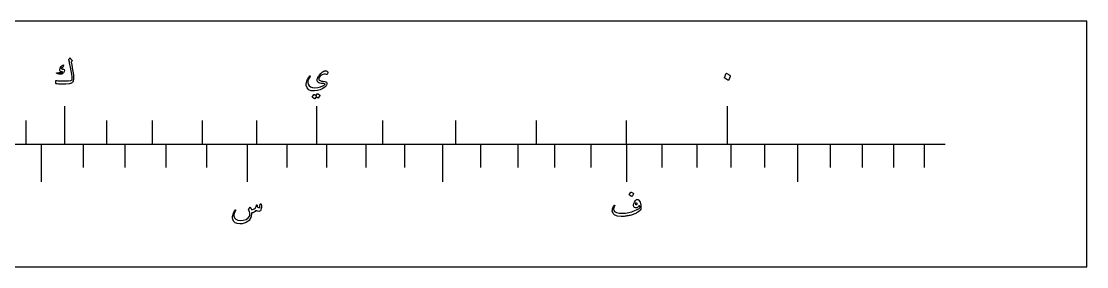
# Model space of a CAD drawing. Header units: millimetres. Extents: x -230 to 230, y -13 to 13.
# Drawn here: x 117 to 230, y -13 to 13 of the extents above; entities that cross this region are included whole.
import ezdxf

# ---------------------------------------------------------------- set-up
doc = ezdxf.new("R2010")
doc.units = ezdxf.units.MM
for name, color, linetype in [('CUT_OUTER', 1, 'Continuous'), ('ENGRAVE', 7, 'Continuous'), ('TEXT', 5, 'Continuous')]:
    doc.layers.add(name, color=color, linetype=linetype)

msp = doc.modelspace()

# ---------------------------------------------------------------- linework, layer by layer
at = {"layer": 'CUT_OUTER'}
msp.add_lwpolyline([(-230, -13), (230, -13), (230, 13), (-230, 13)], close=True, dxfattribs=at)
at = {"layer": 'ENGRAVE'}
for points in [[(121.6271, 0), (121.6271, 4)], [(148.3734, 0), (148.3734, 4)], [(191.894, 0), (191.894, 4)], [(117.5269, 0), (117.5269, 2.5)], [(126.0821, 0), (126.0821, 2.5)], [(130.9327, 0), (130.9327, 2.5)], [(136.2262, 0), (136.2262, 2.5)], [(142.0181, 0), (142.0181, 2.5)], [(155.3692, 0), (155.3692, 2.5)], [(163.0969, 0), (163.0969, 2.5)], [(171.6667, 0), (171.6667, 2.5)], [(181.2115, 0), (181.2115, 2.5)], [(-215, 0), (215, 0)], [(119.1447, 0), (119.1447, -4)], [(123.5857, 0), (123.5857, -2.5)], [(127.9892, 0), (127.9892, -2.5)], [(132.3536, 0), (132.3536, -2.5)], [(136.6777, 0), (136.6777, -2.5)], [(140.9602, 0), (140.9602, -4)], [(145.1997, 0), (145.1997, -2.5)], [(149.395, 0), (149.395, -2.5)], [(153.5448, 0), (153.5448, -2.5)], [(157.6479, 0), (157.6479, -2.5)], [(161.7029, 0), (161.7029, -4)], [(165.7086, 0), (165.7086, -2.5)], [(169.6639, 0), (169.6639, -2.5)], [(173.5675, 0), (173.5675, -2.5)], [(177.4182, 0), (177.4182, -2.5)], [(181.2149, 0), (181.2149, -4)], [(184.9564, 0), (184.9564, -2.5)], [(188.6415, 0), (188.6415, -2.5)], [(192.2692, 0), (192.2692, -2.5)], [(195.8383, 0), (195.8383, -2.5)], [(199.3478, 0), (199.3478, -4)], [(202.7965, 0), (202.7965, -2.5)], [(206.1835, 0), (206.1835, -2.5)], [(209.5077, 0), (209.5077, -2.5)], [(212.768, 0), (212.768, -2.5)]]:
    msp.add_lwpolyline(points, dxfattribs=at)
at = {"layer": 'TEXT'}
for points in [[(122.2073, 9.1148), (122.2273, 9.0768), (122.2481, 9.0408), (122.2698, 9.0067), (122.2925, 8.9747), (122.3162, 8.9446), (122.3412, 8.9166), (122.3676, 8.8905), (122.3954, 8.8665), (122.406, 8.8529), (122.4096, 8.8372), (122.406, 8.8192), (122.3954, 8.799), (122.3315, 8.6926), (122.3253, 8.681), (122.3208, 8.6713), (122.3182, 8.6633), (122.3173, 8.6571), (122.3756, 8.3693), (122.4264, 8.1093), (122.4697, 7.877), (122.5054, 7.6724), (122.5333, 7.4958), (122.5533, 7.3473), (122.5652, 7.227), (122.5692, 7.1348), (122.5692, 6.961), (122.5661, 6.9059), (122.5604, 6.8505), (122.5519, 6.795), (122.5408, 6.7392), (122.5269, 6.6832), (122.5098, 6.627), (122.4896, 6.5705), (122.4663, 6.5139), (122.3594, 6.4298), (122.1239, 6.3728), (121.7598, 6.3429), (121.267, 6.34), (121.1131, 6.3453), (120.9707, 6.3542), (120.8398, 6.3666), (120.7205, 6.3826), (120.7097, 6.3872), (120.7019, 6.3941), (120.6972, 6.4032), (120.6957, 6.4145), (120.6925, 6.4689), (120.6899, 6.5183), (120.688, 6.5629), (120.6868, 6.6026), (120.6863, 6.6378), (120.6864, 6.6691), (120.6871, 6.6964), (120.6886, 6.7197), (120.6901, 6.7328), (120.6948, 6.7401), (120.7026, 6.7416), (120.7134, 6.7374), (120.7964, 6.7124), (120.9033, 6.694), (121.0341, 6.6822), (121.1889, 6.6771), (121.6513, 6.6773), (122.013, 6.6993), (122.274, 6.743), (122.4344, 6.8084), (122.4342, 6.9164), (122.4122, 7.1127), (122.3685, 7.3972), (122.3031, 7.77), (122.2346, 8.1432), (122.1816, 8.4256), (122.1441, 8.617), (122.1221, 8.7174), (122.1153, 8.7449), (122.1088, 8.7706), (122.1028, 8.7946), (122.0973, 8.8168), (122.0922, 8.837), (122.0875, 8.8549), (122.0833, 8.8707), (122.0796, 8.8842), (122.0733, 8.9137), (122.0725, 8.9419), (122.0769, 8.9687), (122.0866, 8.9942), (122.1541, 9.129), (122.1596, 9.1381), (122.1656, 9.1441), (122.172, 9.147), (122.1789, 9.1468), (122.1873, 9.1421), (122.1949, 9.1352), (122.2015, 9.1261), (122.2073, 9.1148)], [(121.4941, 8.3768), (121.5007, 8.3759), (121.5065, 8.3732), (121.5114, 8.3688), (121.5154, 8.3626), (121.5167, 8.357), (121.5171, 8.351), (121.5167, 8.3446), (121.5154, 8.3377), (121.4408, 8.1497), (121.4317, 8.1306), (121.4222, 8.116), (121.4122, 8.1058), (121.4018, 8.1), (121.3572, 8.0874), (121.3193, 8.0707), (121.288, 8.0501), (121.2634, 8.0255), (121.2585, 8.0126), (121.2652, 7.9989), (121.2834, 7.9842), (121.3131, 7.9687), (121.3329, 7.9618), (121.3535, 7.9554), (121.3746, 7.9494), (121.3965, 7.9439), (121.4192, 7.9388), (121.4431, 7.9341), (121.468, 7.9299), (121.4941, 7.9261), (121.5841, 7.8886), (121.6129, 7.8117), (121.5806, 7.6953), (121.487, 7.5394), (121.4484, 7.493), (121.4107, 7.4569), (121.3739, 7.4309), (121.3379, 7.4152), (121.2985, 7.407), (121.2439, 7.4036), (121.1743, 7.4052), (121.0896, 7.4116), (121.0463, 7.4158), (121.0053, 7.4214), (120.9665, 7.4282), (120.9299, 7.4365), (120.8955, 7.4453), (120.8633, 7.4542), (120.8334, 7.4631), (120.8057, 7.4719), (120.7886, 7.4815), (120.7764, 7.4923), (120.7691, 7.5045), (120.7666, 7.5181), (120.7689, 7.532), (120.7755, 7.542), (120.7866, 7.548), (120.8021, 7.55), (120.8516, 7.5533), (120.9077, 7.5562), (120.9705, 7.5586), (121.0399, 7.5606), (121.1694, 7.5644), (121.2705, 7.5722), (121.3433, 7.5839), (121.3876, 7.5997), (121.3934, 7.6039), (121.3965, 7.6094), (121.3969, 7.6163), (121.3947, 7.6245), (121.3916, 7.6296), (121.3858, 7.6343), (121.3774, 7.6385), (121.3663, 7.6423), (121.2634, 7.6671), (121.2204, 7.6795), (121.1836, 7.6955), (121.153, 7.715), (121.1286, 7.7381), (121.108, 7.7651), (121.0958, 7.7931), (121.092, 7.8219), (121.0966, 7.8516), (121.1614, 8.0521), (121.2492, 8.2065), (121.3601, 8.3147), (121.4941, 8.3768)], [(149.3989, 7.3619), (149.284, 7.4003), (149.1558, 7.4019), (149.0143, 7.3666), (148.8595, 7.2945), (148.7613, 7.2258), (148.6795, 7.1437), (148.614, 7.0483), (148.565, 6.9397), (148.5602, 6.9179), (148.5597, 6.8953), (148.5637, 6.8718), (148.5721, 6.8474), (148.6285, 6.7716), (148.7229, 6.7144), (148.8556, 6.6758), (149.0263, 6.6558), (149.1949, 6.6378), (149.3173, 6.6052), (149.3936, 6.558), (149.4237, 6.4961), (149.4271, 6.3666), (149.4016, 6.2513), (149.3472, 6.1502), (149.2641, 6.0632), (148.9999, 5.8829), (148.7185, 5.7501), (148.4198, 5.6647), (148.1037, 5.6268), (147.7587, 5.6507), (147.5005, 5.7545), (147.3293, 5.9381), (147.245, 6.2016), (147.2402, 6.3462), (147.261, 6.5032), (147.3076, 6.6727), (147.3799, 6.8545), (147.405, 6.9051), (147.4309, 6.9539), (147.4574, 7.0009), (147.4845, 7.0461), (147.5126, 7.0898), (147.5418, 7.1322), (147.572, 7.1732), (147.6034, 7.2129), (147.6203, 7.2293), (147.6354, 7.236), (147.6487, 7.2329), (147.6602, 7.22), (147.6666, 7.204), (147.6682, 7.1881), (147.6649, 7.1721), (147.6566, 7.1561), (147.5107, 6.921), (147.4242, 6.709), (147.3972, 6.5201), (147.4295, 6.3542), (147.5338, 6.1794), (147.6868, 6.0561), (147.8886, 5.9843), (148.1392, 5.9639), (148.4604, 5.9894), (148.7495, 6.0552), (149.0068, 6.1615), (149.2321, 6.3081), (149.2457, 6.3205), (149.2508, 6.3329), (149.2474, 6.3453), (149.2357, 6.3577), (149.188, 6.3808), (149.1053, 6.4003), (148.9875, 6.4163), (148.8347, 6.4287), (148.6792, 6.4478), (148.5606, 6.4837), (148.4788, 6.5365), (148.4337, 6.6061), (148.4129, 6.688), (148.4071, 6.7738), (148.4164, 6.8636), (148.4408, 6.9574), (148.52, 7.1417), (148.6298, 7.3114), (148.7702, 7.4664), (148.9412, 7.6068), (148.9866, 7.64), (149.0308, 7.6689), (149.0736, 7.6933), (149.115, 7.7132), (149.155, 7.729), (149.1931, 7.7407), (149.2295, 7.7485), (149.2641, 7.7523), (149.3993, 7.7396), (149.4823, 7.6804), (149.5129, 7.5746), (149.4912, 7.4223), (149.4747, 7.3812), (149.4539, 7.3575), (149.4286, 7.3511), (149.3989, 7.3619)], [(191.7468, 7.4471), (191.7528, 7.4615), (191.7601, 7.4728), (191.7687, 7.481), (191.7787, 7.4861), (191.794, 7.4903), (191.8115, 7.4888), (191.8313, 7.4815), (191.8532, 7.4684), (192.1477, 7.2803), (192.1726, 7.2568), (192.1868, 7.2289), (192.1903, 7.1965), (192.1832, 7.1597), (192.0697, 6.8084), (192.0515, 6.7745), (192.0253, 6.7578), (191.9912, 6.7585), (191.949, 6.7765), (191.6261, 6.9645), (191.6093, 6.9805), (191.6013, 7.0035), (191.6022, 7.0337), (191.6119, 7.071)], [(148.4054, 5.3145), (148.4098, 5.319), (148.416, 5.3216), (148.424, 5.3225), (148.4337, 5.3216), (148.4687, 5.3085), (148.5025, 5.2941), (148.5352, 5.2784), (148.5668, 5.2613), (148.5975, 5.2427), (148.6276, 5.2223), (148.657, 5.2001), (148.6857, 5.1761), (148.6912, 5.1688), (148.6937, 5.161), (148.693, 5.1528), (148.6892, 5.1442), (148.5189, 4.8745), (148.5142, 4.871), (148.5074, 4.871), (148.4983, 4.8745), (148.487, 4.8816), (148.4792, 4.8882), (148.4666, 4.8971), (148.449, 4.9086), (148.4266, 4.9224), (148.3991, 4.9389), (148.3663, 4.9583), (148.3282, 4.9806), (148.2847, 5.0058), (148.1499, 4.7965), (148.1437, 4.79), (148.1357, 4.7885), (148.1259, 4.7918), (148.1144, 4.8), (148.1044, 4.8071), (148.0887, 4.8177), (148.0671, 4.8319), (148.0399, 4.8497), (148.0064, 4.871), (147.9662, 4.8958), (147.9194, 4.9242), (147.866, 4.9561), (147.8605, 4.9615), (147.858, 4.9668), (147.8587, 4.9721), (147.8625, 4.9774), (148.0363, 5.2365), (148.0408, 5.2409), (148.047, 5.2435), (148.055, 5.2444), (148.0647, 5.2435), (148.0944, 5.2339), (148.1233, 5.2227), (148.1512, 5.2099), (148.1783, 5.1956), (148.2044, 5.18), (148.2297, 5.1633), (148.2541, 5.1454), (148.2776, 5.1265)], [(181.6673, -5.1123), (181.6718, -5.1078), (181.678, -5.1052), (181.686, -5.1043), (181.6957, -5.1052), (181.7647, -5.1331), (181.8297, -5.1673), (181.8907, -5.2076), (181.9477, -5.2542), (181.9532, -5.2613), (181.9556, -5.2684), (181.955, -5.2755), (181.9512, -5.2826), (181.7844, -5.5523), (181.7782, -5.5587), (181.7702, -5.5602), (181.7605, -5.5569), (181.7489, -5.5487), (181.739, -5.5416), (181.7232, -5.531), (181.7017, -5.5168), (181.6744, -5.499), (181.6409, -5.4777), (181.6008, -5.4529), (181.554, -5.4245), (181.5006, -5.3926), (181.4935, -5.3873), (181.4899, -5.3819), (181.4899, -5.3766), (181.4935, -5.3713)], [(142.3689, -6.3719), (142.3751, -6.3564), (142.3831, -6.3453), (142.3928, -6.3387), (142.4044, -6.3365), (142.4192, -6.3382), (142.4319, -6.3435), (142.4423, -6.3524), (142.4505, -6.3648), (142.4707, -6.4092), (142.4851, -6.4642), (142.4937, -6.5298), (142.4966, -6.6061), (142.4889, -6.7308), (142.4656, -6.8492), (142.4268, -6.9614), (142.3724, -7.0674), (142.3538, -7.0929), (142.3334, -7.1127), (142.3112, -7.1266), (142.2873, -7.1348), (142.2006, -7.1404), (142.1072, -7.1251), (142.0072, -7.0889), (141.9005, -7.0319), (141.8107, -7.155), (141.7045, -7.2369), (141.5818, -7.2774), (141.4428, -7.2768), (141.4382, -7.3516), (141.4317, -7.4236), (141.4231, -7.4927), (141.4126, -7.5589), (141.4001, -7.6226), (141.3855, -7.6844), (141.369, -7.7442), (141.3505, -7.8019), (141.3075, -7.9062), (141.2494, -8.0024), (141.1762, -8.0907), (141.0879, -8.171), (140.8814, -8.3085), (140.663, -8.4052), (140.4326, -8.461), (140.1902, -8.4761), (139.9172, -8.4391), (139.7014, -8.3422), (139.5428, -8.1854), (139.4415, -7.9687), (139.4277, -7.8906), (139.4255, -7.7984), (139.4348, -7.6919), (139.4557, -7.5713), (139.4891, -7.4391), (139.5364, -7.3016), (139.5974, -7.1588), (139.6721, -7.0106), (139.6781, -7.0013), (139.6854, -6.9947), (139.6941, -6.9907), (139.704, -6.9894), (139.714, -6.9902), (139.7227, -6.9929), (139.73, -6.9973), (139.736, -7.0035), (139.74, -7.0126), (139.7413, -7.0222), (139.74, -7.0322), (139.736, -7.0426), (139.6411, -7.2397), (139.5799, -7.4019), (139.5524, -7.5289), (139.5586, -7.621), (139.6482, -7.8239), (139.7892, -7.9714), (139.9817, -8.0634), (140.2257, -8.1), (140.5667, -8.0783), (140.8555, -7.9918), (141.0919, -7.8405), (141.276, -7.6245), (141.2753, -7.4821), (141.252, -7.3318), (141.2061, -7.1734), (141.1376, -7.0071), (141.1289, -6.9902), (141.1243, -6.9752), (141.1236, -6.9619), (141.127, -6.9503), (141.146, -6.9107), (141.1642, -6.8736), (141.1815, -6.8389), (141.1979, -6.8066), (141.2134, -6.7772), (141.2281, -6.7512), (141.2418, -6.7284), (141.2547, -6.709), (141.262, -6.7008), (141.2698, -6.6975), (141.278, -6.6991), (141.2866, -6.7055), (141.2911, -6.7104), (141.2973, -6.7179), (141.3053, -6.7281), (141.315, -6.741), (141.3261, -6.7565), (141.3381, -6.7747), (141.3509, -6.7955), (141.3647, -6.819), (141.3926, -6.8643), (141.4161, -6.8971), (141.4352, -6.9175), (141.4499, -6.9255), (141.5421, -6.9332), (141.6344, -6.9175), (141.7266, -6.8782), (141.8189, -6.8155), (141.8524, -6.7738), (141.8854, -6.7055), (141.918, -6.6106), (141.9502, -6.489), (141.9533, -6.4775), (141.959, -6.4677), (141.9675, -6.4598), (141.9786, -6.4535), (141.989, -6.4496), (141.999, -6.4482), (142.0085, -6.4496), (142.0176, -6.4535), (142.0311, -6.4757), (142.0362, -6.5174), (142.0329, -6.5786), (142.0211, -6.6594), (142.0928, -6.7033), (142.1693, -6.7321), (142.2507, -6.7458), (142.337, -6.7445), (142.3358, -6.7186), (142.3325, -6.6975), (142.327, -6.6813), (142.3192, -6.67), (142.3103, -6.6594), (142.305, -6.6487), (142.3032, -6.6381), (142.305, -6.6274)], [(182.2954, -5.8716), (182.3661, -5.8665), (182.4364, -5.8938), (182.5063, -5.9534), (182.5757, -6.0455), (182.6376, -6.1652), (182.6848, -6.3081), (182.7174, -6.474), (182.7354, -6.6629), (182.7374, -6.7314), (182.7327, -6.7951), (182.7214, -6.8539), (182.7035, -6.9077), (182.64, -7.0153), (182.5456, -7.118), (182.42, -7.2158), (182.2635, -7.3087), (182.1751, -7.3518), (182.0838, -7.3925), (181.9897, -7.4308), (181.8927, -7.4666), (181.7925, -7.5), (181.6891, -7.5309), (181.5823, -7.5594), (181.4722, -7.5855), (181.3616, -7.6089), (181.2535, -7.6294), (181.1478, -7.647), (181.0446, -7.6618), (180.9436, -7.6734), (180.8445, -7.6817), (180.7475, -7.6867), (180.6525, -7.6884), (180.2562, -7.6562), (179.965, -7.5527), (179.7789, -7.3777), (179.698, -7.1313), (179.6955, -7.0741), (179.6989, -7.0089), (179.708, -6.9357), (179.7228, -6.8545), (179.747, -6.7654), (179.7805, -6.6789), (179.8233, -6.595), (179.8754, -6.5139), (179.8832, -6.5046), (179.8922, -6.4979), (179.9027, -6.4939), (179.9144, -6.4926), (179.9257, -6.4941), (179.9348, -6.4988), (179.9417, -6.5066), (179.9464, -6.5174), (179.9486, -6.5294), (179.9481, -6.5405), (179.945, -6.5507), (179.9393, -6.56), (179.8435, -6.7485), (179.8115, -6.9095), (179.8435, -7.043), (179.9393, -7.149), (180.1506, -7.2595), (180.4156, -7.3247), (180.7343, -7.3446), (181.1067, -7.3194), (181.27, -7.2958), (181.4336, -7.2644), (181.5974, -7.2249), (181.7614, -7.1774), (181.9254, -7.122), (182.0891, -7.0585), (182.2527, -6.9871), (182.416, -6.9077), (182.503, -6.8578), (182.5686, -6.804), (182.613, -6.7461), (182.636, -6.6842), (182.6236, -6.6416), (182.6041, -6.6026), (182.5775, -6.5671), (182.5438, -6.5352), (182.5398, -6.5336), (182.5349, -6.536), (182.5291, -6.5425), (182.5225, -6.5529), (182.4715, -6.635), (182.4143, -6.6966), (182.3508, -6.7379), (182.2812, -6.7587), (182.1539, -6.7605), (182.0559, -6.7232), (181.9871, -6.6469), (181.9477, -6.5316), (181.9483, -6.4298), (181.9822, -6.3054), (182.0494, -6.1584), (182.1499, -5.9887), (182.1816, -5.9468), (182.2164, -5.9133), (182.2544, -5.8882), (182.2954, -5.8716)], [(182.3344, -6.3719), (182.3475, -6.356), (182.3513, -6.34), (182.3457, -6.324), (182.3309, -6.3081), (182.2706, -6.2695), (182.2173, -6.2602), (182.1712, -6.2801), (182.1322, -6.3294), (182.1271, -6.3444), (182.126, -6.3577), (182.1288, -6.3693), (182.1357, -6.379), (182.1854, -6.4105), (182.2351, -6.4198), (182.2847, -6.407), (182.3344, -6.3719)]]:
    msp.add_lwpolyline(points, close=True, dxfattribs=at)

doc.saveas('drawing.dxf')
